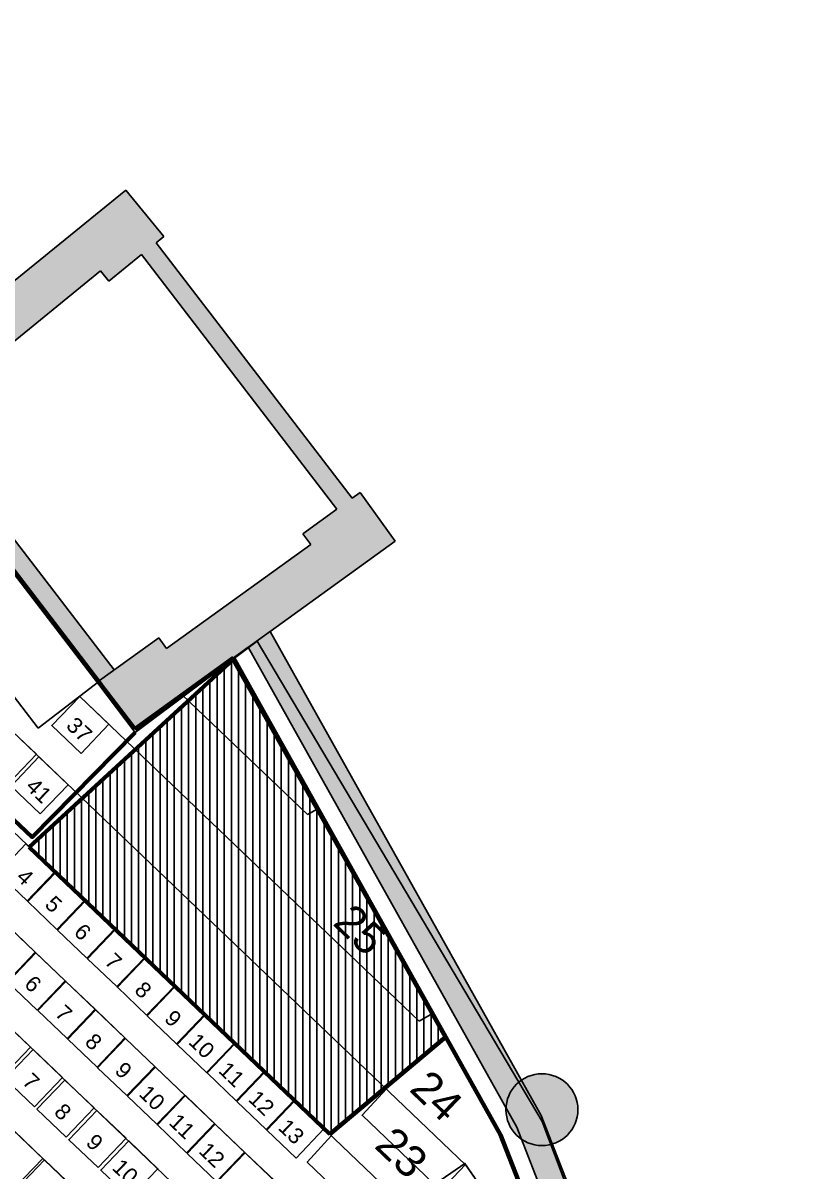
# Model space of a CAD drawing. Header units: millimetres. Extents: x 42980 to 202332, y 27411 to 140378.
# Drawn here: x 161591 to 170170, y 108719 to 121497 of the extents above; entities that cross this region are included whole.
import ezdxf

# ---------------------------------------------------------------- set-up
doc = ezdxf.new("R2010")
doc.units = ezdxf.units.MM
doc.header["$LTSCALE"] = 100
for name, color, linetype in [('_insida yttervägg arena', 6, 'CONTINUOUS'), ('A-3312-EA-', 7, 'CONTINUOUS'), ('A-3312-FYLL', 7, 'CONTINUOUS'), ('A-3320-EA-', 3, 'CONTINUOUS'), ('A-3320-FYLL', 3, 'CONTINUOUS'), ('G-STOLAR_TELE_2', 3, 'CONTINUOUS'), ('J-STOLNUMMER', 7, 'CONTINUOUS'), ('K-RADER', 252, 'CONTINUOUS'), ('K-RADNUMMER', 4, 'CONTINUOUS'), ('K-STOLAR', 1, 'CONTINUOUS'), ('K-STOLNUMMER', 7, 'CONTINUOUS'), ('K-TRAPPA', 254, 'CONTINUOUS'), ('möblering', 42, 'CONTINUOUS')]:
    doc.layers.add(name, color=color, linetype=linetype)
doc.layers.add('SEKTIONER', color=4, linetype='CONTINUOUS', lineweight=70)
doc.layers.add('SVART', color=7, linetype='CONTINUOUS', lineweight=80)
doc.styles.add('ARIAL', font='arial.ttf')

# ---------------------------------------------------------------- blocks, each defined once
blk = doc.blocks.new('*U51')
at = {"layer": 'G-STOLAR_TELE_2'}
blk.add_circle((0, 0), 400, dxfattribs=at)

msp = doc.modelspace()

# ---------------------------------------------------------------- hatches: boundary and pattern name
at = {"layer": 'A-3312-FYLL'}
for points in [[(162836, 113638), (165733, 115730), (165342, 116272), (165255, 116209), (163074, 119051), (163157, 119119), (162735, 119637), (159964, 117380), (160386, 116862), (160995, 117358), (160901, 117473), (162455, 118738), (162548, 118623), (162911, 118919), (165084, 116086), (164705, 115812), (164792, 115692), (163188, 114533), (163101, 114654), (162444, 114180)], [(172912, 87591), (171965, 94817), (170225, 102043), (167357, 109336), (164342, 114725), (164097, 114548), (167085, 109208), (169950, 101902), (171678, 94727), (172612, 87562), (172612, 84100), (172612, 80638), (171678, 73473), (169950, 66298), (167085, 58992), (164097, 53652), (164342, 53475), (167357, 58864), (170225, 66157), (171965, 73383), (172912, 80609), (172912, 84100)]]:
    msp.add_hatch(color=256, dxfattribs=at).paths.add_polyline_path(points)
h = msp.add_hatch(color=256, dxfattribs=at)
h.paths.add_polyline_path([(161923, 115187), (161796, 115024), (160386, 116862), (160541, 116988)])
h.paths.add_polyline_path([(162606, 114297), (162444, 114180), (161796, 115024), (161923, 115187)])
at = {"layer": 'A-3320-FYLL'}
msp.add_hatch(color=256, dxfattribs=at).paths.add_polyline_path([(167765, 109402, 1), (166965, 109402, 1)])
at = {"layer": 'möblering'}
h = msp.add_hatch(dxfattribs=at)
h.set_pattern_fill('ANSI31', color=256, scale=25, angle=45, style=0)
h.paths.add_polyline_path([(161654, 112331), (165004, 109128), (166293, 110210), (163930, 114414)])

# ---------------------------------------------------------------- linework, layer by layer
at = {"layer": '_insida yttervägg arena'}
msp.add_lwpolyline([(100713, 134688), (107536, 136866), (114969, 137946), (122660, 137968), (130050, 136761), (136915, 134716), (144135, 131341), (150884, 127311), (157147, 122310), (161230, 118426), (159973, 117384), (162841, 113601), (164196, 114618), (167369, 109271), (170127, 101958), (171790, 94652), (172663, 87507), (172607, 80521)], dxfattribs=at)
at = {"layer": 'A-3312-EA-'}
for p, q in [((161384, 118537), (162735, 119637)), ((162735, 119637), (163157, 119119)), ((163074, 119051), (163157, 119119)), ((163074, 119051), (165255, 116209)), ((162548, 118623), (162911, 118919)), ((165084, 116086), (162911, 118919)), ((162455, 118738), (160901, 117473)), ((162455, 118738), (162548, 118623)), ((160541, 116988), (162606, 114297)), ((162444, 114180), (160386, 116862)), ((165342, 116272), (165255, 116209)), ((165733, 115730), (165342, 116272)), ((165084, 116086), (164705, 115812)), ((164705, 115812), (164792, 115692)), ((163188, 114533), (164792, 115692)), ((165733, 115730), (164342, 114725)), ((163101, 114654), (162444, 114180)), ((163188, 114533), (163101, 114654)), ((164342, 114725), (167357, 109336)), ((164097, 114548), (162836, 113638)), ((167085, 109208), (164097, 114548)), ((162836, 113638), (162444, 114180)), ((167357, 109336), (170237, 101992)), ((169950, 101902), (167085, 109208))]:
    msp.add_line(p, q, dxfattribs=at)
at = {"layer": 'K-RADER'}
for p, q in [((159964, 117380), (162836, 113638)), ((162836, 113638), (164345, 114727)), ((163933, 114431), (166904, 109122)), ((161761, 113648), (161246, 114318)), ((161761, 113648), (162433, 114163)), ((166520, 108786), (161027, 114036)), ((166001, 110388), (162222, 114001)), ((164756, 112686), (163362, 114018)), ((165908, 108264), (160533, 113402)), ((165297, 107742), (160040, 112767)), ((164756, 112686), (164873, 112751)), ((164685, 107220), (159546, 112132)), ((164073, 106698), (159052, 111497)), ((166001, 110388), (166149, 110471)), ((166904, 109122), (169768, 101801)), ((167279, 107689), (166520, 108786))]:
    msp.add_line(p, q, dxfattribs=at)
at = {"layer": 'K-STOLAR'}
for points in [[(162237, 113366), (161911, 113677), (162222, 114002), (162548, 113691)], [(161429, 113031), (161103, 113342), (161414, 113668), (161740, 113357)], [(161783, 112693), (161458, 113004), (161769, 113329), (162094, 113018)], [(161637, 111725), (161311, 112036), (161622, 112361), (161947, 112050)], [(161969, 111407), (161644, 111718), (161955, 112043), (162280, 111732)], [(162302, 111089), (161976, 111400), (162287, 111725), (162613, 111414)], [(161417, 110829), (161092, 111140), (161403, 111465), (161728, 111154)], [(162634, 110771), (162309, 111082), (162620, 111407), (162945, 111096)], [(161749, 110511), (161424, 110822), (161735, 111147), (162060, 110837)], [(162967, 110453), (162641, 110764), (162952, 111089), (163278, 110778)], [(162082, 110193), (161757, 110504), (162068, 110830), (162393, 110519)], [(163299, 110135), (162974, 110446), (163285, 110772), (163610, 110461)], [(161364, 109773), (161039, 110084), (161350, 110409), (161675, 110098)], [(162415, 109876), (162089, 110187), (162400, 110512), (162725, 110201)], [(163632, 109817), (163306, 110128), (163617, 110454), (163943, 110143)], [(162747, 109558), (162422, 109869), (162733, 110194), (163058, 109883)], [(161718, 109434), (161393, 109745), (161704, 110071), (162029, 109760)], [(163964, 109500), (163639, 109811), (163950, 110136), (164275, 109825)], [(163080, 109240), (162754, 109551), (163065, 109876), (163391, 109565)], [(164297, 109182), (163971, 109493), (164282, 109818), (164608, 109507)], [(162073, 109096), (161747, 109407), (162058, 109732), (162383, 109421)], [(163412, 108922), (163087, 109233), (163398, 109558), (163723, 109247)], [(162427, 108757), (162101, 109068), (162412, 109393), (162738, 109083)], [(164629, 108864), (164304, 109175), (164615, 109500), (164940, 109189)], [(161502, 108534), (161177, 108845), (161488, 109170), (161813, 108860)], [(163745, 108604), (163419, 108915), (163730, 109240), (164056, 108929)], [(162781, 108419), (162456, 108730), (162767, 109055), (163092, 108744)], [(164077, 108286), (163752, 108597), (164063, 108923), (164388, 108612)], [(161845, 108206), (161520, 108517), (161831, 108842), (162156, 108531)], [(166394, 108177), (166138, 108547), (166508, 108803), (166764, 108433)]]:
    msp.add_lwpolyline(points, close=True, dxfattribs=at)
at = {"layer": 'K-TRAPPA'}
for points in [[(165634, 109635), (165365, 109340), (166239, 108503), (166516, 108792)], [(165022, 109113), (164754, 108818), (165628, 107981), (165904, 108269)]]:
    msp.add_lwpolyline(points, dxfattribs=at)
at = {"layer": 'möblering'}
msp.add_line((163930, 114414), (166293, 110210), dxfattribs=at)
at = {"layer": 'SEKTIONER'}
for p, q in [((159964, 117380), (162836, 113638)), ((162836, 113638), (163933, 114431))]:
    msp.add_line(p, q, dxfattribs=at)
for points in [[(163933, 114431), (166904, 109122), (169768, 101801), (171487, 94667), (172412, 87542), (172412, 84100)], [(148607, 98072), (160593, 113473), (161694, 112435), (162841, 113601)]]:
    msp.add_lwpolyline(points, dxfattribs=at)
at = {"layer": 'SVART'}
for p, q in [((161659, 112325), (163930, 114414)), ((163930, 114414), (166293, 110210)), ((161659, 112325), (165004, 109128)), ((165004, 109128), (166293, 110210))]:
    msp.add_line(p, q, dxfattribs=at)

# ---------------------------------------------------------------- block references
at = {"layer": 'A-3320-EA-'}
msp.add_blockref('*U51', (167365, 109402), dxfattribs=at)

# ---------------------------------------------------------------- texts
at = {"layer": 'J-STOLNUMMER', "style": 'ARIAL'}
for s, p in [('37', (162060, 113662)), ('41', (161610, 112985))]:
    msp.add_text(s, height=175, rotation=316.293, dxfattribs=at).set_placement(p)
at = {"layer": 'K-RADNUMMER', "style": 'ARIAL'}
for s, p in [('25', (165026, 111468)), ('24', (165877, 109619)), ('23', (165489, 108988))]:
    msp.add_text(s, height=350, rotation=316.2142, dxfattribs=at).set_placement(p)
at = {"layer": 'K-STOLNUMMER', "style": 'ARIAL'}
for s, p in [('4', (161505, 111976)), ('5', (161823, 111673)), ('6', (162146, 111364)), ('7', (162488, 111037)), ('6', (161594, 110786)), ('8', (162820, 110719)), ('7', (161936, 110459)), ('9', (163153, 110401)), ('8', (162268, 110142)), ('10', (163422, 110144)), ('9', (162601, 109824)), ('11', (163755, 109826)), ('7', (161572, 109700)), ('10', (162870, 109566)), ('12', (164087, 109508)), ('8', (161926, 109362)), ('11', (163203, 109248)), ('13', (164420, 109190)), ('9', (162280, 109023)), ('12', (163535, 108930)), ('10', (162572, 108745))]:
    msp.add_text(s, height=175, rotation=316.293, dxfattribs=at).set_placement(p)

doc.saveas('drawing.dxf')
